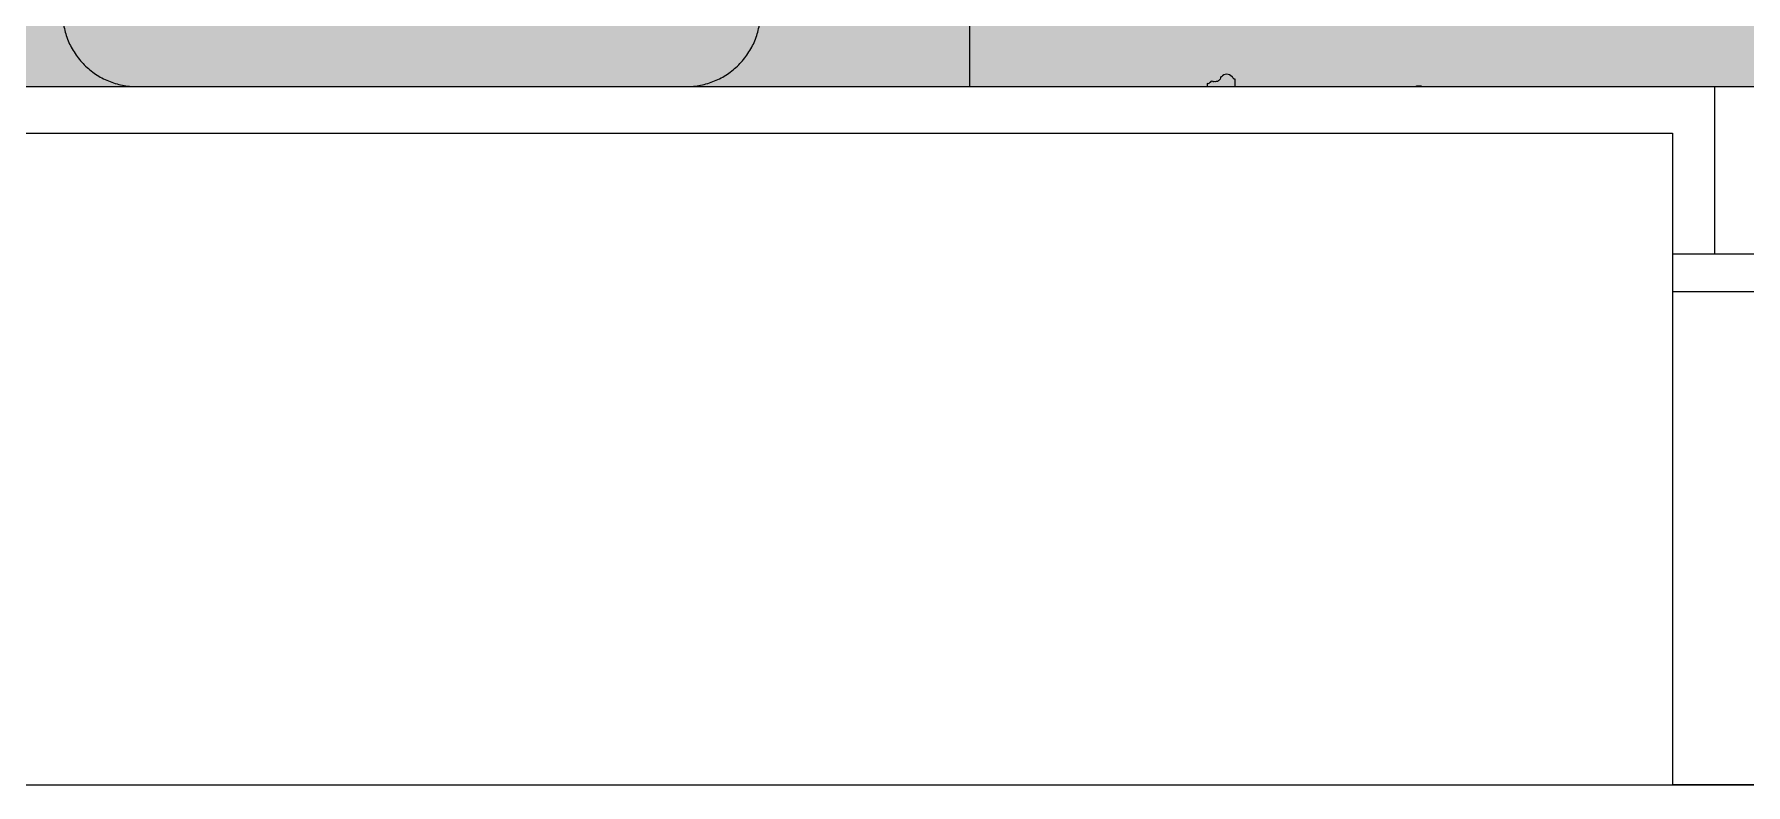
# Model space of a CAD drawing. Header units: millimetres. Extents: x 6321 to 120763, y -355 to 15211.
# Drawn here: x 18785 to 20624, y 2739 to 3546 of the extents above; entities that cross this region are included whole.
import ezdxf

# ---------------------------------------------------------------- set-up
doc = ezdxf.new("R2010")
doc.units = ezdxf.units.MM
doc.linetypes.add('DASH', pattern=[0.35, 0.25, -0.1])
for name, color, linetype in [('D-BASE-WALL', 4, 'Continuous'), ('I-FC', 2, 'Continuous'), ('I-FC-HATCH', 8, 'Continuous'), ('I-PL-FURN', 1, 'DASH'), ('I-RCP', 2, 'Continuous'), ('I—平面—门', 1, 'Continuous')]:
    doc.layers.add(name, color=color, linetype=linetype)
doc.layers.add('I-PL-WALL-FHINISH', color=73, linetype='Continuous', lineweight=13)

msp = doc.modelspace()

# ---------------------------------------------------------------- hatches: boundary and pattern name
at = {"layer": 'I-FC-HATCH'}
h = msp.add_hatch(dxfattribs=at)
h.set_pattern_fill('AR-CONC', color=256, scale=2)
h.set_pattern_definition([(50, (16985.02, 5554.04), (364.369, -31.878), [38.1, -419.1]), (355, (16985.02, 5554.04), (-70.487, 382.114), [30.48, -335.281]), (100.4514, (17015.4, 5551.4), (293.882, 350.236), [32.38, -356.18]), (46.184, (16985, 5655.64), (542.158, -84.085), [57.15, -628.65]), (96.6356, (17030.2, 5648.64), (474.808, 494.852), [48.57, -534.27]), (351.184, (16985, 5655.64), (474.81, 494.852), [45.72, -502.92]), (21, (17035.82, 5630.24), (303.229, -204.53), [38.1, -419.1]), (326, (17035.82, 5630.24), (123.604, 368.376), [30.48, -335.28]), (71.4514, (17061.1, 5613.2), (426.833, 163.846), [32.38, -356.18]), (37.5, (16985.02, 5554.04), (6.1772, 169.11), [0, -331.216, 0, -340.36, 0, -336.55]), (7.5, (16985.02, 5554.04), (133.6393, 200.361), [0, -194.056, 0, -323.596, 0, -128.27]), (327.5, (16871.74, 5554.04), (271.1812, -11.4575), [0, -127, 0, -396.24, 0, -525.78]), (317.5, (16820.94, 5554.04), (296.2584, 50.853), [0, -165.1, 0, -263.144, 0, -373.38])])
h.paths.add_polyline_path([(9160.2, 2739.4), (12210.2, 2739.4), (12210.2, 3489.4), (14900.2, 3489.4), (14900.2, 2739.4), (17950.2, 2739.4), (17950.2, 3489.4), (20640.2, 3489.4), (20640.2, 2739.4), (23645.2, 2739.4), (23645.2, 4229.4), (22495.2, 4229.4), (22495.2, 6829.5), (17745.2, 6829.5), (17745.2, 7019.4), (14975.2, 7019.4), (14975.2, 6829.5), (10230.2, 6829.4), (10230.2, 4229.4), (9160.2, 4229.4)])

# ---------------------------------------------------------------- linework, layer by layer
at = {"layer": 'D-BASE-WALL'}
for p, q in [((18000.2, 3439.4), (20545.2, 3439.4)), ((20545.2, 3439.4), (20545.2, 2739.4)), ((18000.2, 2739.4), (20545.2, 2739.4))]:
    msp.add_line(p, q, dxfattribs=at)
at = {"layer": 'I-FC'}
msp.add_lwpolyline([(23695.2, 2739.4), (20545.2, 2739.4)], dxfattribs=at)
at = {"layer": 'I-PL-FURN', "ltscale": 500}
msp.add_lwpolyline([(18895.2, 3489.4), (19485.2, 3489.4, 0.414214), (19565.2, 3569.4), (19565.2, 4159.4, 0.414214), (19485.2, 4239.4), (18895.2, 4239.4, 0.414214), (18815.2, 4159.4), (18815.2, 3569.4, 0.414214)], format="xyb", close=True, dxfattribs=at)
msp.add_lwpolyline([(18590.2, 3689.4), (18590.2, 3489.4), (19790.2, 3489.4), (19790.2, 3689.4)], close=True, dxfattribs=at)
at = {"layer": 'I-PL-WALL-FHINISH'}
msp.add_lwpolyline([(20075.2, 3489.4), (20075.2, 3497.3, -0.320816), (20072.5, 3500), (20071.9, 3500, 0.466827), (20060.5, 3500), (20059.9, 3500, -0.468154), (20052.5, 3494.9), (20051.9, 3494.2, 0.645582), (20048.5, 3494), (20047.9, 3494, -0.415157), (20045.2, 3492.7), (20045.2, 3489.4)], format="xyb", close=True, dxfattribs=at)
msp.add_lwpolyline([(18110.2, 3489.4), (20590.2, 3489.4), (20590.2, 3309.4)], dxfattribs=at)
msp.add_lwpolyline([(20270.2, 3490.4), (20275.2, 3490.4), (20275.2, 3489.4), (20270.2, 3489.4)], close=True, dxfattribs=at)
at = {"layer": 'I-RCP'}
for points in [[(20590.2, 3489.4), (23645.2, 3489.4)], [(20545.2, 2739.4), (23695.2, 2739.4)]]:
    msp.add_lwpolyline(points, dxfattribs=at)
at = {"layer": 'I—平面—门'}
msp.add_lwpolyline([(20545.2, 3269.4), (21175.2, 3269.4), (21175.2, 3309.4), (20545.2, 3309.4)], close=True, dxfattribs=at)

doc.saveas('drawing.dxf')
